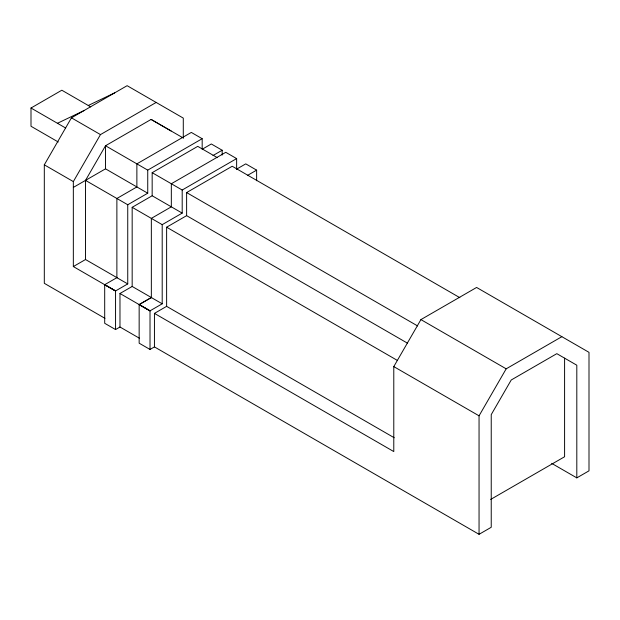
<?xml version="1.0" encoding="UTF-8"?>
<svg xmlns="http://www.w3.org/2000/svg" width="620" height="620" viewBox="0 0 620 620"><rect width="100%" height="100%" fill="white"/><g stroke="black" fill="none" stroke-linecap="round" stroke-linejoin="round"><path stroke-width="0.93" d="M104.966 318.339L44.307 283.317L44.307 164.827L71.44 117.831L127.123 85.684L183.287 118.11L183.287 137.423M115.56 290.974L73.338 266.561L73.338 181.59L100.471 134.594L156.155 102.447M117.141 277.776L85.521 259.524L85.521 180.381L105.516 145.754L151.102 119.427L183.582 138.183M576.809 477.873L576.809 365.211L556.822 353.663L511.229 379.99L491.234 414.617L491.234 527.279L479.051 534.316L154.442 346.906L154.442 313.387L393.785 451.569L393.785 366.598L420.918 319.602L476.602 287.455L589 352.346L589 470.836L576.809 477.873L551.684 463.365M479.051 534.316L479.051 415.826L506.183 368.83L561.867 336.683M58.257 141.995L31 126.255L31 108.019L61.83 90.218L90.737 106.911M73.338 187.418L105.516 168.834L147.738 193.215L147.738 170.128L202.174 138.702L202.174 149.281L211.304 143.972L222.169 150.242L222.169 155.07M151.691 297.724L132.168 286.456L132.168 207.312L152.163 195.765L152.163 172.678L197.749 146.359L217.279 157.635M85.521 180.381L127.743 204.755L147.738 193.215M213.001 155.535L222.169 150.242M152.163 172.678L182.195 190.022L236.631 158.596L236.631 169.175M407.549 343.216L186.62 215.659L186.62 192.572L232.206 166.253L459.839 297.678M236.6 169.151L245.76 163.866L256.626 170.136L256.626 180.753M73.338 266.561L85.521 259.524M132.168 207.312L162.2 224.649L182.195 213.11L182.195 190.022M247.458 175.429L256.626 170.136M394.25 437.767L166.625 306.35L166.625 227.207L186.62 215.659M202.174 138.702L191.309 132.424L136.873 163.858L136.873 186.938L116.878 198.485L116.878 277.667L104.695 284.704L115.56 290.943L127.743 283.906L127.743 204.755M139.508 338.28L119.978 327.011L119.978 293.493L132.168 286.456M154.442 346.906L150.017 349.455L139.151 343.185L139.151 304.56L151.342 297.522M162.2 303.8L150.017 310.837L139.151 304.598L151.342 297.561L162.2 303.8L162.2 224.649M115.56 329.561L115.56 290.943L104.695 284.665L104.695 323.291L115.56 329.561L119.978 327.011M154.442 313.387L166.625 306.35M490.653 499.441L564.595 456.746L564.595 358.159M88.265 105.477L114.692 92.861M57.435 123.279L83.871 110.654M116.878 277.667L127.743 283.906M236.631 158.596L225.765 152.319L171.329 183.752L171.329 206.832L151.342 218.379L151.342 297.561M151.102 119.427L171.097 130.975M71.44 117.831L100.471 134.594M420.918 319.602L506.183 368.83M147.738 170.128L105.516 145.754L105.516 168.834M186.62 192.572L417.593 325.926M31 108.019L65.697 128.046M152.163 195.765L182.195 213.11M166.625 227.207L397.598 360.553M44.307 164.827L73.338 181.59M393.785 366.598L479.051 415.826M119.978 293.493L150.017 310.868L150.017 349.455M139.151 304.56L150.017 310.837"/></g></svg>
